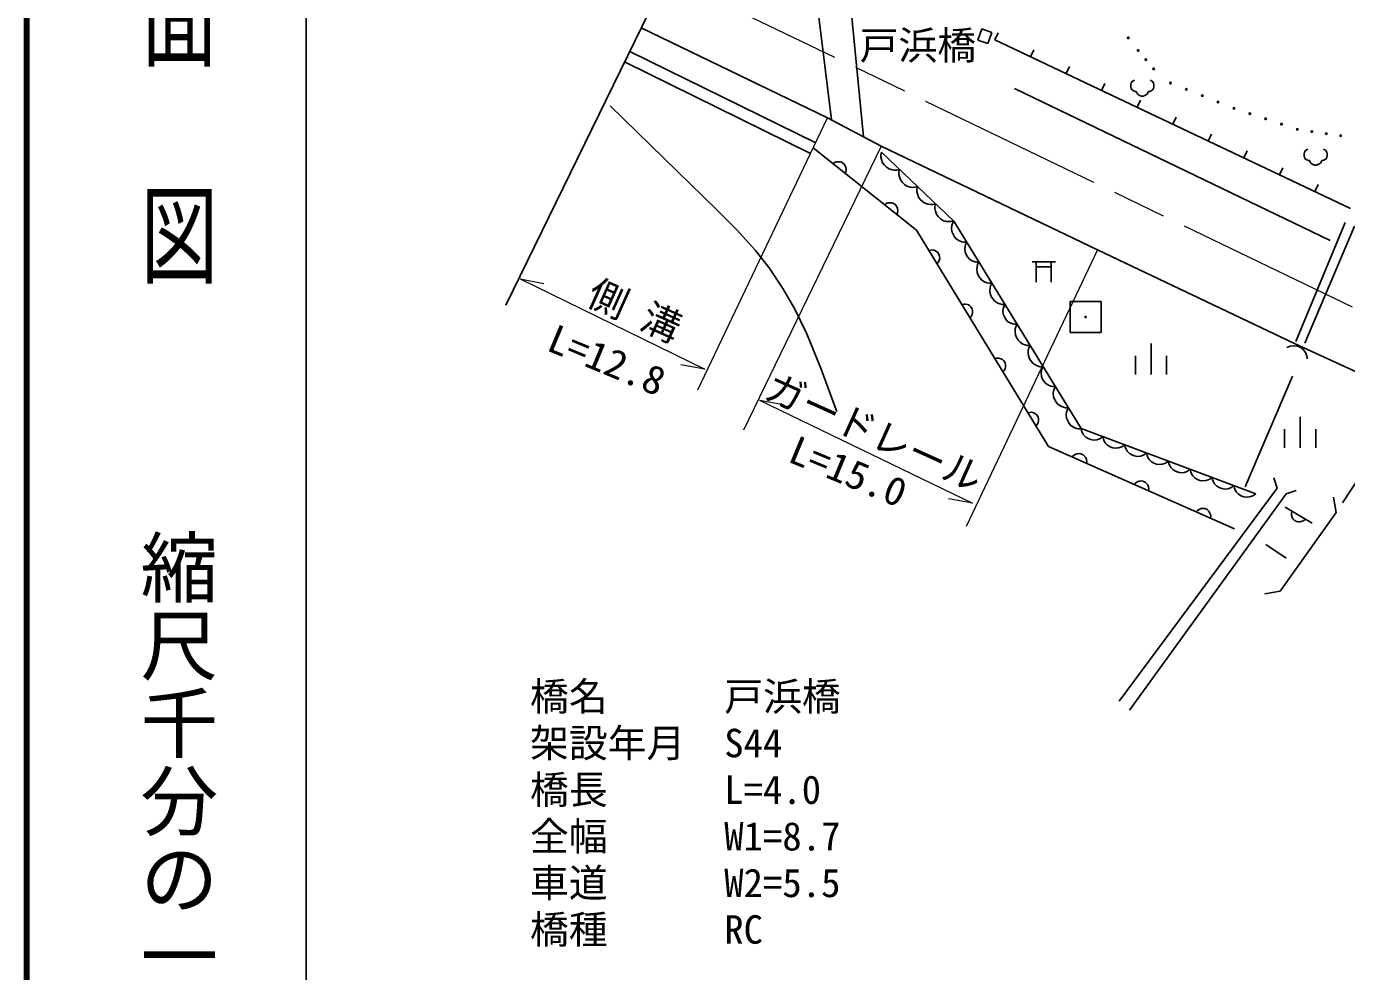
# Model space of a CAD drawing. Units: millimetres, scale not verified. Extents: x 40000 to 680000, y 20000 to 380000.
# Drawn here: x 40000 to 124974, y 262491 to 323326 of the extents above; entities that cross this region are included whole.
import ezdxf
from ezdxf.enums import TextEntityAlignment as Align

# ---------------------------------------------------------------- set-up
doc = ezdxf.new("R2010")
doc.units = ezdxf.units.MM
doc.header["$LTSCALE"] = 1000
doc.linetypes.add('CHAIN', pattern=[18.5, 12, -1.5, 3.5, -1.5])
for name, color, linetype, lineweight in [('M-BGD', 7, 'Continuous', 25), ('M-BMK', 2, 'CHAIN', 13), ('M-BMK-OTRS', 5, 'Continuous', 25), ('M-STR-HTXT', 7, 'Continuous', 13), ('M-STR-STR1', 1, 'Continuous', 25), ('M-TTL', 2, 'Continuous', 140), ('M-TTL-BAND', 7, 'Continuous', 25)]:
    doc.layers.add(name, color=color, linetype=linetype, lineweight=lineweight)
doc.styles.add('@ＭＳ ゴシック', font='')
doc.styles.add('ＭＳ ゴシック', font='')
doc.styles.get('@ＭＳ ゴシック').set_extended_font_data('@MS Gothic')
doc.styles.get('ＭＳ ゴシック').set_extended_font_data('MS Gothic')

msp = doc.modelspace()

# ---------------------------------------------------------------- linework, layer by layer
at = {"layer": 'M-BGD'}
for p, q in [((79575, 323230), (91565, 317437)), ((101237, 322450), (101494, 323170)), ((101494, 323170), (102144, 322938)), ((102144, 322938), (101887, 322218)), ((102338, 322454), (102552, 322906)), ((101887, 322218), (101237, 322450)), ((102338, 322454), (125225, 311611)), ((78833, 321711), (90804, 315840)), ((104626, 321370), (104840, 321822)), ((78505, 321038), (90474, 315148)), ((106915, 320285), (107129, 320737)), ((109204, 319201), (109418, 319653)), ((111107, 319685), (111077, 319565)), ((111077, 319565), (111077, 319445)), ((111197, 319805), (111107, 319685)), ((111317, 319865), (111197, 319805)), ((112457, 319805), (112337, 319865)), ((112547, 319685), (112457, 319805)), ((112577, 319565), (112547, 319685)), ((112577, 319445), (112577, 319565)), ((103591, 319339), (123906, 309544)), ((111077, 319445), (111107, 319325)), ((111107, 319325), (111167, 319235)), ((111167, 319235), (111257, 319175)), ((111257, 319175), (111377, 319145)), ((111377, 319145), (111437, 319145)), ((111437, 319145), (111467, 319055)), ((111467, 319055), (111527, 318965)), ((111527, 318965), (111647, 318875)), ((111647, 318875), (111767, 318845)), ((111767, 318845), (111887, 318845)), ((111887, 318845), (111977, 318875)), ((111977, 318875), (112097, 318935)), ((112097, 318935), (112157, 318995)), ((112157, 318995), (112187, 319055)), ((112187, 319055), (112217, 319145)), ((112217, 319145), (112277, 319145)), ((112277, 319145), (112397, 319175)), ((112397, 319175), (112487, 319235)), ((112487, 319235), (112547, 319325)), ((112547, 319325), (112577, 319445)), ((111493, 318117), (111707, 318569)), ((91565, 317437), (95014, 315628)), ((113781, 317033), (113995, 317484)), ((116070, 315948), (116284, 316400)), ((90642, 315501), (97291, 310220)), ((95014, 315628), (108944, 308953)), ((118359, 314864), (118573, 315316)), ((122352, 315361), (122262, 315241)), ((122472, 315421), (122352, 315361)), ((123612, 315361), (123492, 315421)), ((123702, 315241), (123612, 315361)), ((92019, 314561), (91913, 314491)), ((92128, 314602), (92019, 314561)), ((92269, 314618), (92128, 314602)), ((92384, 314602), (92269, 314618)), ((92503, 314559), (92384, 314602)), ((92628, 314460), (92503, 314559)), ((92697, 314354), (92628, 314460)), ((95042, 315226), (95001, 315044)), ((95001, 315044), (95005, 314908)), ((95005, 314908), (95031, 314751)), ((95031, 314751), (95104, 314549)), ((95042, 315226), (99686, 310800)), ((95104, 314549), (95221, 314393)), ((122262, 315241), (122232, 315121)), ((122232, 315121), (122232, 315001)), ((122232, 315001), (122262, 314881)), ((122262, 314881), (122322, 314791)), ((122322, 314791), (122412, 314731)), ((122412, 314731), (122532, 314701)), ((122532, 314701), (122592, 314701)), ((122592, 314701), (122622, 314611)), ((122622, 314611), (122682, 314521)), ((122682, 314521), (122802, 314431)), ((122802, 314431), (122922, 314401)), ((123042, 314401), (123132, 314431)), ((123132, 314431), (123252, 314491)), ((123252, 314491), (123312, 314551)), ((123312, 314551), (123342, 314611)), ((123342, 314611), (123372, 314701)), ((123372, 314701), (123432, 314701)), ((123432, 314701), (123552, 314731)), ((123552, 314731), (123642, 314791)), ((123642, 314791), (123702, 314881)), ((123732, 315121), (123702, 315241)), ((123702, 314881), (123732, 315001)), ((123732, 315001), (123732, 315121)), ((92696, 313870), (92739, 313988)), ((92738, 314245), (92697, 314354)), ((92755, 314104), (92738, 314245)), ((92739, 313988), (92755, 314104)), ((95221, 314393), (95360, 314260)), ((95360, 314260), (95521, 314151)), ((95521, 314151), (95726, 314088)), ((95726, 314088), (95885, 314069)), ((95885, 314069), (96021, 314073)), ((96021, 314073), (96200, 314122)), ((96200, 314122), (96160, 313940)), ((96160, 313940), (96163, 313804)), ((96163, 313804), (96189, 313647)), ((96189, 313647), (96262, 313445)), ((120648, 313780), (120862, 314232)), ((122922, 314401), (123042, 314401)), ((96262, 313445), (96379, 313289)), ((96379, 313289), (96518, 313157)), ((96518, 313157), (96679, 313047)), ((96679, 313047), (96884, 312984)), ((96884, 312984), (97043, 312965)), ((97043, 312965), (97179, 312969)), ((97179, 312969), (97359, 313018)), ((97359, 313018), (97318, 312836)), ((97318, 312836), (97321, 312701)), ((122936, 312696), (123150, 313147)), ((95343, 311920), (95238, 311851)), ((95453, 311961), (95343, 311920)), ((95593, 311977), (95453, 311961)), ((95709, 311962), (95593, 311977)), ((95828, 311919), (95709, 311962)), ((95953, 311819), (95828, 311919)), ((97321, 312701), (97347, 312543)), ((97347, 312543), (97420, 312341)), ((97420, 312341), (97537, 312185)), ((97537, 312185), (97676, 312053)), ((97676, 312053), (97837, 311943)), ((97837, 311943), (98042, 311880)), ((98042, 311880), (98201, 311862)), ((98201, 311862), (98337, 311865)), ((98337, 311865), (98517, 311914)), ((98517, 311914), (98476, 311732)), ((96022, 311713), (95953, 311819)), ((96021, 311229), (96064, 311348)), ((96063, 311604), (96022, 311713)), ((96079, 311464), (96063, 311604)), ((96064, 311348), (96079, 311464)), ((98476, 311732), (98479, 311597)), ((98479, 311597), (98506, 311439)), ((98506, 311439), (98578, 311237)), ((98578, 311237), (98695, 311081)), ((98695, 311081), (98834, 310949)), ((97291, 310220), (105780, 296290)), ((98834, 310949), (98995, 310839)), ((98995, 310839), (99201, 310777)), ((99201, 310777), (99359, 310758)), ((99359, 310758), (99495, 310761)), ((99495, 310761), (99675, 310811)), ((99568, 310503), (99553, 310343)), ((99553, 310343), (99572, 310130)), ((99600, 310635), (99568, 310503)), ((99686, 310800), (99600, 310635)), ((99686, 310800), (107884, 297451)), ((124891, 310707), (121699, 303046)), ((122280, 302929), (125472, 310475)), ((99572, 310130), (99645, 309949)), ((99645, 309949), (99746, 309786)), ((99746, 309786), (99873, 309639)), ((99873, 309639), (100056, 309525)), ((100056, 309525), (100204, 309467)), ((100204, 309467), (100336, 309435)), ((100336, 309435), (100523, 309437)), ((100523, 309437), (100442, 309282)), ((98216, 308934), (98092, 308906)), ((98332, 308935), (98216, 308934)), ((98470, 308901), (98332, 308935)), ((98573, 308847), (98470, 308901)), ((98670, 308766), (98573, 308847)), ((98753, 308629), (98670, 308766)), ((98781, 308506), (98753, 308629)), ((98782, 308389), (98781, 308506)), ((100413, 309158), (100399, 309009)), ((100399, 309009), (100416, 308808)), ((100442, 309282), (100413, 309158)), ((100416, 308808), (100485, 308639)), ((100485, 308639), (100579, 308486)), ((100579, 308486), (100699, 308348)), ((108944, 308953), (121669, 302892)), ((98613, 308052), (98694, 308148)), ((98694, 308148), (98749, 308252)), ((98749, 308252), (98782, 308389)), ((100699, 308348), (100870, 308242)), ((100870, 308242), (101009, 308187)), ((101009, 308187), (101133, 308157)), ((101133, 308157), (101308, 308159)), ((101190, 307861), (101175, 307702)), ((101175, 307702), (101194, 307488)), ((101222, 307993), (101190, 307861)), ((101308, 308159), (101222, 307993)), ((104732, 308182), (106232, 308182)), ((105002, 308182), (105002, 306862)), ((105002, 307852), (105962, 307852)), ((105962, 308182), (105962, 306862)), ((101194, 307488), (101267, 307308)), ((101267, 307308), (101368, 307144)), ((101368, 307144), (101496, 306997)), ((101496, 306997), (101678, 306884)), ((101678, 306884), (101827, 306825)), ((101827, 306825), (101959, 306793)), ((101959, 306793), (102145, 306795)), ((102145, 306795), (102059, 306630)), ((102028, 306498), (102013, 306338)), ((102013, 306338), (102031, 306125)), ((102059, 306630), (102028, 306498)), ((102031, 306125), (102105, 305944)), ((102105, 305944), (102205, 305781)), ((100338, 305451), (100214, 305423)), ((100454, 305452), (100338, 305451)), ((100592, 305419), (100454, 305452)), ((100695, 305365), (100592, 305419)), ((100792, 305283), (100695, 305365)), ((100875, 305146), (100792, 305283)), ((100903, 305023), (100875, 305146)), ((102205, 305781), (102333, 305634)), ((102333, 305634), (102515, 305520)), ((102515, 305520), (102664, 305462)), ((102664, 305462), (102796, 305430)), ((102796, 305430), (102983, 305432)), ((102872, 305153), (102858, 305004)), ((102902, 305277), (102872, 305153)), ((102983, 305432), (102902, 305277)), ((107175, 305622), (109175, 305622)), ((107175, 303622), (107175, 305622)), ((109175, 305622), (109175, 303622)), ((100735, 304569), (100817, 304666)), ((100817, 304666), (100871, 304769)), ((100871, 304769), (100904, 304906)), ((100904, 304906), (100903, 305023)), ((102858, 305004), (102876, 304803)), ((102876, 304803), (102945, 304634)), ((102945, 304634), (103039, 304481)), ((103039, 304481), (103158, 304343)), ((103158, 304343), (103329, 304237)), ((103329, 304237), (103469, 304182)), ((103469, 304182), (103593, 304152)), ((103593, 304152), (103768, 304154)), ((103650, 303856), (103635, 303697)), ((103635, 303697), (103654, 303483)), ((103681, 303988), (103650, 303856)), ((103654, 303483), (103727, 303303)), ((103768, 304154), (103681, 303988)), ((109175, 303622), (107175, 303622)), ((103727, 303303), (103827, 303139)), ((103827, 303139), (103955, 302992)), ((103955, 302992), (104137, 302879)), ((104137, 302879), (104286, 302820)), ((104286, 302820), (104418, 302788)), ((104418, 302788), (104605, 302790)), ((104519, 302625), (104487, 302493)), ((104605, 302790), (104519, 302625)), ((112390, 302916), (112390, 300916)), ((121127, 302656), (121345, 302743)), ((121345, 302743), (121534, 302776)), ((121534, 302776), (121762, 302755)), ((121669, 302892), (127836, 300063)), ((121762, 302755), (121934, 302695)), ((121934, 302695), (122040, 302637)), ((122040, 302637), (122183, 302525)), ((122183, 302525), (122324, 302345)), ((102460, 301969), (102337, 301941)), ((102577, 301970), (102460, 301969)), ((102714, 301936), (102577, 301970)), ((102817, 301882), (102714, 301936)), ((102914, 301800), (102817, 301882)), ((102997, 301664), (102914, 301800)), ((103025, 301541), (102997, 301664)), ((104487, 302493), (104472, 302333)), ((104472, 302333), (104491, 302120)), ((104491, 302120), (104564, 301939)), ((104564, 301939), (104665, 301776)), ((104665, 301776), (104792, 301629)), ((111390, 302116), (111390, 300916)), ((113390, 302116), (113390, 300916)), ((122324, 302345), (122411, 302127)), ((122411, 302127), (122444, 301938)), ((102857, 301087), (102939, 301183)), ((102939, 301183), (102993, 301287)), ((102993, 301287), (103026, 301424)), ((103026, 301424), (103025, 301541)), ((104792, 301629), (104975, 301515)), ((104975, 301515), (105124, 301457)), ((105124, 301457), (105256, 301425)), ((105256, 301425), (105442, 301427)), ((105332, 301148), (105318, 300999)), ((105318, 300999), (105335, 300798)), ((105361, 301272), (105332, 301148)), ((105442, 301427), (105361, 301272)), ((118441, 293698), (121489, 300808)), ((105335, 300798), (105404, 300629)), ((105404, 300629), (105498, 300476)), ((105498, 300476), (105618, 300338)), ((105618, 300338), (105789, 300232)), ((105789, 300232), (105928, 300176)), ((105928, 300176), (106052, 300147)), ((106052, 300147), (106227, 300149)), ((106141, 299983), (106110, 299851)), ((106227, 300149), (106141, 299983)), ((106110, 299851), (106095, 299692)), ((106095, 299692), (106113, 299478)), ((106113, 299478), (106187, 299298)), ((106187, 299298), (106287, 299134)), ((106287, 299134), (106415, 298987)), ((104582, 298486), (104459, 298458)), ((104699, 298487), (104582, 298486)), ((104836, 298454), (104699, 298487)), ((104939, 298400), (104836, 298454)), ((105036, 298318), (104939, 298400)), ((105119, 298181), (105036, 298318)), ((106415, 298987), (106597, 298874)), ((106597, 298874), (106746, 298815)), ((106746, 298815), (106878, 298783)), ((106878, 298783), (107064, 298785)), ((106947, 298488), (106932, 298328)), ((106932, 298328), (106951, 298115)), ((106978, 298620), (106947, 298488)), ((107064, 298785), (106978, 298620)), ((104979, 297604), (105061, 297701)), ((105061, 297701), (105115, 297804)), ((105115, 297804), (105148, 297941)), ((105148, 298058), (105119, 298181)), ((105148, 297941), (105148, 298058)), ((106951, 298115), (107024, 297934)), ((107024, 297934), (107124, 297771)), ((107124, 297771), (107252, 297624)), ((107252, 297624), (107434, 297510)), ((107434, 297510), (107583, 297452)), ((107583, 297452), (107715, 297420)), ((107715, 297420), (107902, 297422)), ((107884, 297451), (107916, 297279)), ((107884, 297451), (119130, 293243)), ((121987, 298192), (121987, 296192)), ((107916, 297279), (107969, 297163)), ((107969, 297163), (108049, 297036)), ((108049, 297036), (108187, 296889)), ((108187, 296889), (108345, 296798)), ((108345, 296798), (108513, 296735)), ((108513, 296735), (108692, 296700)), ((108692, 296700), (108892, 296721)), ((108892, 296721), (109036, 296763)), ((109036, 296763), (109152, 296816)), ((109152, 296816), (109289, 296925)), ((109289, 296925), (109321, 296753)), ((109321, 296753), (109373, 296637)), ((109373, 296637), (109454, 296511)), ((120987, 297392), (120987, 296192)), ((122987, 297392), (122987, 296192)), ((127473, 296870), (124716, 292662)), ((105780, 296290), (117751, 290993)), ((107499, 295770), (107403, 295703)), ((107630, 295821), (107499, 295770)), ((107746, 295835), (107630, 295821)), ((107872, 295824), (107746, 295835)), ((108018, 295759), (107872, 295824)), ((108112, 295674), (108018, 295759)), ((109454, 296511), (109591, 296363)), ((109591, 296363), (109749, 296272)), ((109749, 296272), (109918, 296209)), ((109918, 296209), (110097, 296174)), ((110097, 296174), (110297, 296195)), ((110297, 296195), (110441, 296238)), ((110441, 296238), (110557, 296290)), ((110557, 296290), (110694, 296399)), ((110694, 296399), (110726, 296227)), ((110726, 296227), (110778, 296111)), ((110778, 296111), (110859, 295985)), ((110859, 295985), (110996, 295838)), ((110996, 295838), (111154, 295746)), ((111154, 295746), (111323, 295683)), ((111702, 295670), (111846, 295712)), ((111846, 295712), (111962, 295765)), ((111962, 295765), (112099, 295874)), ((112099, 295874), (112130, 295702)), ((107403, 295703), (107318, 295609)), ((108179, 295578), (108112, 295674)), ((108230, 295446), (108179, 295578)), ((108245, 295331), (108230, 295446)), ((108233, 295205), (108245, 295331)), ((111323, 295683), (111502, 295648)), ((111502, 295648), (111702, 295670)), ((112130, 295702), (112183, 295586)), ((112183, 295586), (112264, 295459)), ((112264, 295459), (112401, 295312)), ((112401, 295312), (112559, 295221)), ((112559, 295221), (112728, 295158)), ((112728, 295158), (112907, 295123)), ((112907, 295123), (113107, 295144)), ((113107, 295144), (113251, 295186)), ((113251, 295186), (113367, 295239)), ((113367, 295239), (113504, 295348)), ((113504, 295348), (113535, 295176)), ((113535, 295176), (113588, 295060)), ((113588, 295060), (113669, 294934)), ((113669, 294934), (113806, 294786)), ((111621, 294056), (111489, 294005)), ((111737, 294070), (111621, 294056)), ((111863, 294058), (111737, 294070)), ((112009, 293993), (111863, 294058)), ((113806, 294786), (113964, 294695)), ((113964, 294695), (114133, 294632)), ((114133, 294632), (114312, 294597)), ((114312, 294597), (114512, 294618)), ((114512, 294618), (114656, 294660)), ((114656, 294660), (114772, 294713)), ((114772, 294713), (114908, 294822)), ((114908, 294822), (114940, 294650)), ((114940, 294650), (114993, 294534)), ((114993, 294534), (115074, 294408)), ((115074, 294408), (115211, 294261)), ((115211, 294261), (115369, 294169)), ((115369, 294169), (115537, 294106)), ((115537, 294106), (115717, 294071)), ((115717, 294071), (115917, 294093)), ((115917, 294093), (116061, 294135)), ((116061, 294135), (116176, 294188)), ((116176, 294188), (116313, 294296)), ((116313, 294296), (116345, 294124)), ((116345, 294124), (116398, 294009)), ((116398, 294009), (116479, 293882)), ((120502, 293608), (120285, 294261)), ((110345, 279896), (120502, 293608)), ((121083, 293245), (110998, 279315)), ((111394, 293937), (111308, 293844)), ((111489, 294005), (111394, 293937)), ((112102, 293908), (112009, 293993)), ((112170, 293813), (112102, 293908)), ((112221, 293681), (112170, 293813)), ((112235, 293565), (112221, 293681)), ((112223, 293439), (112235, 293565)), ((116479, 293882), (116616, 293735)), ((116616, 293735), (116774, 293644)), ((116774, 293644), (116942, 293581)), ((116942, 293581), (117121, 293546)), ((117121, 293546), (117322, 293567)), ((117322, 293567), (117466, 293609)), ((117466, 293609), (117581, 293662)), ((117581, 293662), (117718, 293771)), ((117718, 293771), (117750, 293599)), ((117750, 293599), (117803, 293483)), ((117803, 293483), (117884, 293357)), ((117884, 293357), (118021, 293209)), ((118021, 293209), (118179, 293118)), ((118986, 293136), (119123, 293245)), ((121736, 293463), (121083, 293245)), ((118179, 293118), (118347, 293055)), ((118347, 293055), (118526, 293020)), ((118526, 293020), (118726, 293041)), ((118726, 293041), (118870, 293083)), ((118870, 293083), (118986, 293136)), ((121016, 292372), (122758, 291356)), ((124294, 292034), (124127, 293020)), ((115384, 292172), (115299, 292078)), ((115479, 292239), (115384, 292172)), ((115611, 292290), (115479, 292239)), ((115727, 292305), (115611, 292290)), ((115853, 292293), (115727, 292305)), ((115999, 292228), (115853, 292293)), ((116093, 292143), (115999, 292228)), ((116160, 292047), (116093, 292143)), ((116211, 291915), (116160, 292047)), ((116225, 291800), (116211, 291915)), ((116213, 291674), (116225, 291800)), ((120694, 286969), (124294, 292034)), ((121455, 292116), (121429, 291992)), ((121429, 291992), (121431, 291876)), ((121431, 291876), (121467, 291739)), ((121467, 291739), (121523, 291637)), ((121523, 291637), (121606, 291542)), ((121606, 291542), (121744, 291461)), ((121744, 291461), (121868, 291435)), ((121985, 291436), (122122, 291472)), ((122122, 291472), (122224, 291529)), ((122224, 291529), (122319, 291612)), ((121868, 291435), (121985, 291436)), ((119783, 289978), (121089, 289107)), ((119708, 286802), (120694, 286969))]:
    msp.add_line(p, q, dxfattribs=at)
msp.add_lwpolyline([(77572, 318210), (84461, 311496), (85737, 310227), (86936, 308894), (87800, 307790), (88697, 306463), (89438, 305167), (90226, 303547), (91165, 301266), (92058, 298823), (92155, 298548)], dxfattribs=at)
for centre, radius in [((110921, 322589), 50), ((111555, 321773), 50), ((112054, 321183), 50), ((112553, 320594), 50), ((113641, 319687), 50), ((114662, 319279), 50), ((115682, 318870), 50), ((116702, 318462), 50), ((117722, 318054), 50), ((118743, 317714), 50), ((119763, 317374), 50), ((120783, 317034), 50), ((121804, 316694), 50), ((122733, 316558), 50), ((123663, 316422), 50), ((124592, 316286), 50), ((108175, 304622), 40)]:
    msp.add_circle(centre, radius, dxfattribs=at)
at = {"layer": 'M-BMK'}
msp.add_line((81200, 326554), (171321, 283107), dxfattribs=at)
at = {"layer": 'M-BMK-OTRS'}
msp.add_line((81200, 326554), (70854, 305379), dxfattribs=at)
at = {"layer": 'M-STR-HTXT'}
for p, q in [((83221, 299933), (91565, 317437)), ((95014, 315628), (86162, 297344)), ((108944, 308953), (100484, 291139)), ((71778, 307069), (73310, 306788)), ((71778, 307069), (83658, 301265)), ((83658, 301265), (82126, 301546)), ((87195, 299270), (88728, 298995)), ((87195, 299270), (100889, 292649)), ((100889, 292649), (99356, 292924))]:
    msp.add_line(p, q, dxfattribs=at)
at = {"layer": 'M-STR-STR1'}
for p, q in [((92976, 325518), (93878, 316223)), ((90849, 325175), (91816, 317305))]:
    msp.add_line(p, q, dxfattribs=at)
at = {"layer": 'M-TTL'}
msp.add_line((40000, 380000), (40000, 20000), dxfattribs=at)
at = {"layer": 'M-TTL-BAND'}
msp.add_line((58000, 370000), (58000, 20000), dxfattribs=at)

# ---------------------------------------------------------------- texts
at = {"layer": 'M-STR-HTXT', "style": 'ＭＳ ゴシック'}
for s, p in [('側 溝', (75715, 304988)), ('ガードレール ', (87137, 298956))]:
    msp.add_text(s, height=1833, rotation=335.7, dxfattribs=at).set_placement(p, align=Align.BOTTOM_LEFT)
at = {"layer": 'M-STR-HTXT', "style": 'ＭＳ ゴシック', "width": 1.05}
for s, p in [('L=12.8', (73174, 302008)), ('L=15.0', (88705, 294842))]:
    msp.add_text(s, height=1833, rotation=337.4, dxfattribs=at).set_placement(p, align=Align.BOTTOM_LEFT)
at = {"layer": 'M-STR-HTXT', "style": 'ＭＳ ゴシック'}
for s, p in [('橋名\u3000\u3000\u3000戸浜橋', (72414, 278735)), ('架設年月\u3000S44', (72414, 275735)), ('橋長\u3000\u3000\u3000L=4.0', (72414, 272735)), ('全幅\u3000\u3000\u3000W1=8.7', (72414, 269735)), ('車道\u3000\u3000\u3000W2=5.5', (72414, 266735)), ('橋種\u3000\u3000\u3000RC', (72414, 263735))]:
    msp.add_text(s, height=1833, dxfattribs=at).set_placement(p, align=Align.BOTTOM_LEFT)
at = {"layer": 'M-STR-STR1', "style": 'ＭＳ ゴシック'}
msp.add_text('戸浜橋', height=1833, dxfattribs=at).set_placement((93629, 320646), align=Align.BOTTOM_LEFT)
at = {"layer": 'M-TTL-BAND', "style": '@ＭＳ ゴシック', "width": 1.4}
msp.add_text('平  面  図', height=3666, rotation=270, dxfattribs=at).set_placement((49777, 306475), align=Align.MIDDLE_RIGHT)
at = {"layer": 'M-TTL-BAND', "style": '@ＭＳ ゴシック'}
msp.add_text('縮尺千分の一', height=3666, rotation=270, dxfattribs=at).set_placement((49777, 261030), align=Align.MIDDLE_RIGHT)

doc.saveas('drawing.dxf')
